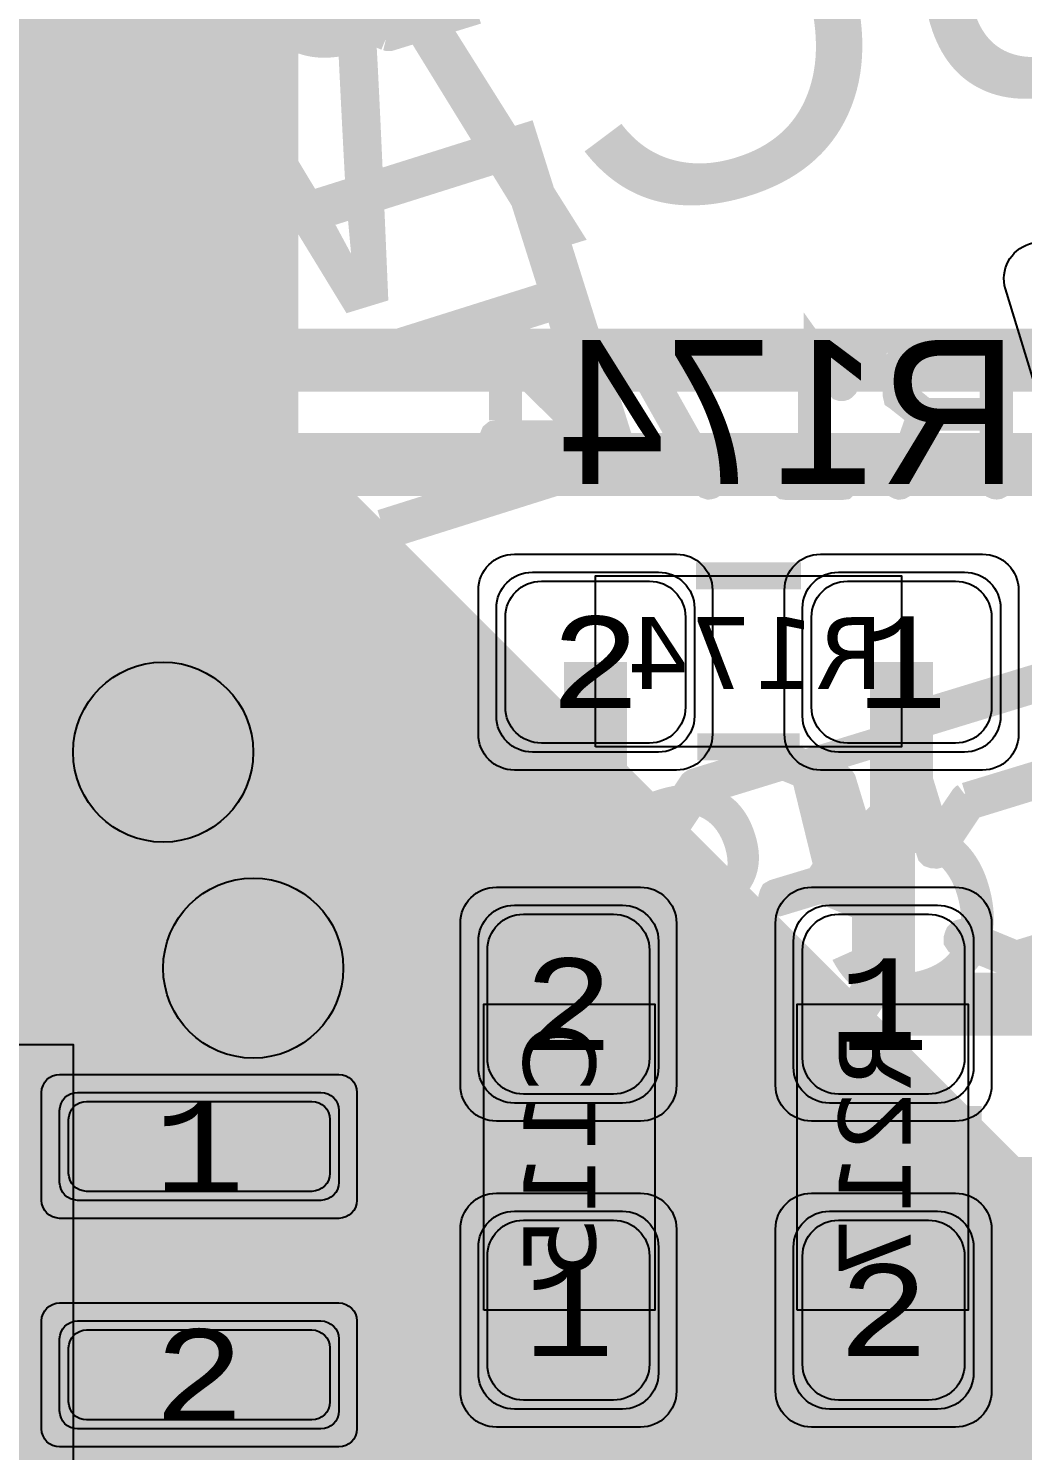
# Model space of a CAD drawing. Extents: x -98 to 119, y -207 to 98.
# Drawn here: x -20.5 to -14.98, y 46.37 to 54.27 of the extents above; entities that cross this region are included whole.
import ezdxf
from ezdxf.enums import TextEntityAlignment as Align

# ---------------------------------------------------------------- set-up
doc = ezdxf.new("R2010")
doc.units = 0
doc.header["$MEASUREMENT"] = 0
for name, color, linetype in [('ASSEMBLY_OUTLINES_BTM', 191, 'CONTINUOUS'), ('ASSEMBLY_PART_NUMBERS_BTM', 191, 'CONTINUOUS'), ('ASSEMBLY_PART_NUMBERS_TOP', 102, 'CONTINUOUS'), ('ASSEMBLY_REF_DES_BTM', 191, 'CONTINUOUS'), ('BOARD_OUTLINE', 10, 'CONTINUOUS'), ('DRILL_DRAWING', 21, 'CONTINUOUS'), ('GENERATED_SILKSCREEN_BTM', 255, 'CONTINUOUS'), ('GENERATED_SILKSCREEN_TOP', 140, 'CONTINUOUS'), ('MANUFACTURING_OUTLINES', 10, 'CONTINUOUS'), ('MOUNTING_HOLES_LAYER_BOT17', 42, 'CONTINUOUS'), ('MOUNTING_HOLES_LAYER_TOP', 42, 'CONTINUOUS'), ('PART_PADS_SMD_BTM', 230, 'CONTINUOUS'), ('PIN_NUMBERS_BTM', 8, 'CONTINUOUS'), ('PIN_NUMBERS_TOP', 8, 'CONTINUOUS'), ('PLACEMENT_OUTLINES_BTM', 222, 'CONTINUOUS'), ('PLANE_DATA_LAYER_BOTTOM', 230, 'CONTINUOUS'), ('PLANE_SHAPES_LAYER_BOTTOM', 230, 'CONTINUOUS'), ('PLANE_SHAPES_LAYER_TOP', 150, 'CONTINUOUS'), ('ROUTE_BORDER', 151, 'CONTINUOUS'), ('SILKSCREEN_OUTLINES_BTM', 211, 'CONTINUOUS'), ('SILKSCREEN_REF_DES_BTM', 211, 'CONTINUOUS'), ('SILKSCREEN_REF_DES_TOP', 150, 'CONTINUOUS'), ('SOLDERMASK_PADS_BTM', 12, 'CONTINUOUS'), ('SOLDERMASK_PADS_TOP', 180, 'CONTINUOUS'), ('SOLDERPASTE_PADS_BTM', 12, 'CONTINUOUS'), ('TRACES_LAYER_BOTTOM', 230, 'CONTINUOUS'), ('TRACES_LAYER_TOP', 150, 'CONTINUOUS')]:
    doc.layers.add(name, color=color, linetype=linetype)
doc.styles.add('COURIER_NEW', font='COUR.TTF')
doc.styles.add('VERDANA', font='verdana.TTF')
doc.styles.add('VERIBEST_GERBER_0', font='txt')

msp = doc.modelspace()

# ---------------------------------------------------------------- hatches: boundary and pattern name
at = {"layer": 'GENERATED_SILKSCREEN_BTM'}
h = msp.add_hatch(color=256, dxfattribs=at)
edge = h.paths.add_edge_path()
edge.add_arc((-19.25, 49.05), 0.5, 0, 360)
at = {"layer": 'MOUNTING_HOLES_LAYER_BOT17'}
h = msp.add_hatch(color=256, dxfattribs=at)
edge = h.paths.add_edge_path()
edge.add_arc((-19.75, 50.25), 0.5, 0, 360)
at = {"layer": 'MOUNTING_HOLES_LAYER_TOP'}
h = msp.add_hatch(color=256, dxfattribs=at)
edge = h.paths.add_edge_path()
edge.add_arc((-19.75, 50.25), 0.5, 0, 360)
at = {"layer": 'PLANE_DATA_LAYER_BOTTOM'}
h = msp.add_hatch(color=256, dxfattribs=at)
h.paths.add_polyline_path([(-96.5, 0, -1), (96.5, 0, -1)], flags=0)
h.paths.add_polyline_path([(92.251979, -7.43598, 0.72698816), (92.479659, -3.637852, -0.30860979), (92.431259, -3.566904, -0.00963525), (92.431316, -3.563968, 0.00963501), (92.5, -0.000006), (92.5, 0.000001, 0.05332526), (90.407665, 19.562826, -0.05332692), (90.405941, 19.578942), (90.405941, 19.578943, -0.23821791), (90.436919, 19.640273, 0.66175504), (89.584154, 23.221888, -0.29529758), (89.523137, 23.277841, 0.02240102), (87.08146, 31.194059, -0.0862063), (87.076996, 31.219756), (87.076996, 31.219757, -0.21018391), (87.101696, 31.275919, 0.67938251), (85.774921, 34.749845, -0.30186499), (85.705267, 34.797373, 0.04791583), (77.514669, 50.475005, -0.14530744), (77.502324, 50.516585, -0.1239887), (77.511414, 50.552678, 0.60660899), (75.516892, 53.486368, -0.27423899), (75.44586, 53.517962, 0.02152308), (70.565432, 59.806101, -0.17759524), (70.547363, 59.855368), (70.547363, 59.855369, -0.1118333), (70.5548, 59.888203, 0.66175545), (68.116894, 62.64715, -0.29529737), (68.036725, 62.667806, 0.05833458), (51.722715, 76.687749, -0.24933783), (51.689123, 76.750923), (51.689123, 76.750924, -0.06075989), (51.691357, 76.76924, 0.7149664), (48.509213, 78.818582, -0.31487112), (48.42205, 78.81342, 0.02280668), (41.042088, 82.896302, -0.28513695), (40.999698, 82.964591), (40.999698, 82.964596, -0.00424702), (40.999709, 82.965891, 0.64704661), (37.697353, 84.5176, -0.28975486), (37.616734, 84.505806, 0.05294354), (19.031563, 90.52099, -0.30833592), (18.972104, 90.582877, 0.69698225), (15.284156, 91.27756, -0.30833961), (15.206255, 91.241547, 0.02237069), (6.993138, 92.235275, -0.31520437), (6.925536, 92.290658, 0.71588806), (3.14462, 92.496703, -0.31520526), (3.0714, 92.448994, 0.06346806), (-20.215283, 90.264015, -0.32014225), (-20.296827, 90.298428, 0.72963938), (-23.995319, 89.386755, -0.32014403), (-24.051528, 89.318386, 0.01866354), (-30.645576, 87.275991, -0.30986574), (-30.72878, 87.298418, 0.70117084), (-34.249879, 85.978007, -0.00275269), (-34.249874, 85.977168, -0.30685575), (-34.29782, 85.9064, 0.04916641), (-50.410548, 77.556603, -0.32354836), (-50.499711, 77.561018, 0.73921276), (-53.660594, 75.408706, -0.07516987), (-53.657188, 75.386179), (-53.657188, 75.386178, -0.24247942), (-53.68916, 75.324127, 0.01996774), (-59.527063, 70.80098, -0.29848709), (-59.610009, 70.791065, 0.55672441), (-62.5, 69), (-62.5, 68.999999, 0.08270852), (-62.392031, 68.351756, -0.29848757), (-62.412702, 68.270818, 0.06718659), (-78.279974, 49.27977, -0.27781781), (-78.350169, 49.24438, 0.43635087), (-80.5, 47.25), (-80.5, 47.249999, 0.14146633), (-80.192238, 46.184011, -0.14146588), (-80.180512, 46.143397), (-80.180512, 46.143396, -0.13119073), (-80.190652, 46.105416, 0.01929482), (-83.506407, 39.786053, -0.3122068), (-83.581614, 39.742899, 0.43912347), (-85.75, 37.75, 0.20482962), (-85.131688, 36.303992, -0.20483071), (-85.10813, 36.248899), (-85.10813, 36.248898, -0.10091901), (-85.114214, 36.219062, 0.04809776), (-90.466303, 19.289839, -0.31487042), (-90.530154, 19.230281, 0.71496565), (-91.24073, 15.512631, -0.26937831), (-91.202277, 15.446437), (-91.202277, 15.446436, -0.04192983), (-91.203345, 15.433723, 0.01884133), (-92.106444, 8.523669, -0.32827121), (-92.166453, 8.456161, 0.35402801), (-93.75, 6.5), (-93.75, 6.499999, 0.3147083), (-92.438077, 4.622088, -0.31470689), (-92.388093, 4.55054), (-92.388093, 4.550537, -0.01228575), (-92.388185, 4.546794, 0.01229418), (-92.5, 0.00001), (-92.5, -0.000004, 0.05293339), (-90.438132, -19.421494, -0.32940864), (-90.475468, -19.504015, 0.27173254), (-91.5, -21.25, 0.40159771), (-89.586502, -23.248128, -0.32940451), (-89.516056, -23.305059, 0.02130735), (-87.207653, -30.839509, -0.32217733), (-87.232533, -30.924924, 0.23066593), (-88, -32.499999), (-88, -32.5, 0.43149503), (-85.882787, -34.496562, -0.3221788), (-85.807634, -34.544174, 0.04801617), (-77.643233, -50.277018, -0.30387878), (-77.644537, -50.3618, 0.152519), (-78, -51.499999), (-78, -51.5, 0.48198292), (-75.552374, -53.449264, -0.30388342), (-75.473145, -53.479475, 0.02199125), (-70.483925, -59.90214, -0.3186215), (-70.47622, -59.989968, 0.72539906), (-67.952631, -62.834176, -0.31862421), (-67.866344, -62.852281, 0.06239253), (-50.265124, -77.650932, -0.25435623), (-50.230332, -77.714899), (-50.230332, -77.7149, -0.03445317), (-50.231054, -77.725364, 0.03445193), (-50.25, -78), (-50.25, -78.000001, 0.60330822), (-47.119729, -79.649997, -0.29136265), (-47.037917, -79.64725, 0.02294124), (-39.54278, -83.621879, -0.2900128), (-39.499155, -83.690765), (-39.499155, -83.690766, -0.00713035), (-39.499186, -83.692939, 0.00713296), (-39.5, -83.749994), (-39.5, -83.75, 0.65808296), (-36.126004, -85.203319, -0.29776298), (-36.043963, -85.188513, 0.04901634), (-18.771876, -90.575199, -0.30186131), (-18.712566, -90.635139, 0.67938177), (-15.056336, -91.31372, -0.30186438), (-14.979467, -91.279054, 0.02174912), (-6.993138, -92.235275, -0.31520437), (-6.925536, -92.290658, 0.71588806), (-3.14462, -92.496703, -0.31520526), (-3.0714, -92.448994, 0.06250827), (19.869968, -90.340657, -0.3455664), (19.954737, -90.381493, 0.79435682), (23.75, -89.500001), (23.75, -89.499973, 0.00508686), (23.749586, -89.459281, -0.34558849), (23.806159, -89.384097, 0.02146945), (31.383958, -87.013201, -0.31444693), (31.468175, -87.035889, 0.70013084), (35, -85.75), (35, -85.749988, 0.00909926), (34.998675, -85.677212, -0.00905723), (34.998625, -85.674452), (34.998625, -85.674439, -0.3044722), (35.045955, -85.60392, 0.04798546), (50.721249, -77.353765, -0.31444166), (50.808431, -77.356288, 0.61621831), (54, -75.75), (54, -75.749999, 0.06775817), (53.927211, -75.215343, -0.06775352), (53.924438, -75.194974), (53.924438, -75.194973, -0.24153729), (53.95619, -75.13308, 0.02236582), (60.452055, -70.01285, -0.31311155), (60.538488, -70.003709, 0.71009535), (63.344013, -67.475653, -0.09971759), (63.33807, -67.446151), (63.33807, -67.44615, -0.20692806), (63.362073, -67.390635, 0.05820555), (77.187807, -50.973449, -0.31748667), (77.269693, -50.94147, 0.72222414), (79.294241, -47.729048, -0.17387366), (79.276877, -47.680625, -0.13609457), (79.287761, -47.641379, 0.02052348), (82.926938, -40.980152, -0.3530032), (83.013777, -40.939997, 0.48811211), (85.5, -39), (85.5, -38.999999, 0.2400736), (84.675602, -37.381988, -0.24007295), (84.644192, -37.320342), (84.644192, -37.320341, -0.10410562), (84.650658, -37.289623, 0.05054674), (90.411157, -19.546683, -0.32146983), (90.476988, -19.487077, 0.38127918), (92.25, -17.5, 0.2751437), (91.203224, -15.741772, -0.27514249), (91.163342, -15.674784), (91.163342, -15.674783, -0.04255495), (91.164442, -15.661882, 0.02223578), (92.195155, -7.50356, -0.31919634)], flags=0)
at = {"layer": 'PLANE_SHAPES_LAYER_BOTTOM'}
h = msp.add_hatch(color=256, dxfattribs=at)
h.paths.add_polyline_path([(-96.5, 0, -1), (96.5, 0, -1)], flags=0)
h.paths.add_polyline_path([(-92.5, 0, -1), (92.5, 0, -1)], flags=0)
at = {"layer": 'PLANE_SHAPES_LAYER_TOP'}
h = msp.add_hatch(color=256, dxfattribs=at)
h.paths.add_polyline_path([(-96.31345, 0, -1), (96.81345, 0, -1)], flags=0)
h.paths.add_polyline_path([(-92.25, 0, -1), (92.75, 0, -1)], flags=0)
h = msp.add_hatch(color=256, dxfattribs=at)
h.paths.add_polyline_path([(1.75, 32.75), (-50, 32.75), (-50, 35), (-37.5, 47.5), (-31.5, 47.5), (-22, 57), (-19, 57), (-19, 52), (-15, 48), (-7.5, 48), (-6, 49.5), (-0.25, 49.5), (-0.25, 38), (1.75, 38)])
h.paths.add_polyline_path([(-26.75, 43.25), (-26.75, 45.25), (-17.5, 45.25), (-17.5, 43.25)], flags=16)
at = {"layer": 'SILKSCREEN_OUTLINES_BTM'}
h = msp.add_hatch(color=256, dxfattribs=at)
edge = h.paths.add_edge_path()
edge.add_arc((-19.25, 49.05), 0.5, 0, 360)

# ---------------------------------------------------------------- linework, layer by layer
at = {"layer": 'ASSEMBLY_OUTLINES_BTM'}
for points in [[(-17.35, 50.28), (-17.35, 51.23), (-15.65, 51.23), (-15.65, 50.28)], [(-17.97, 47.15), (-17.97, 48.85), (-17.02, 48.85), (-17.02, 47.15)], [(-16.23, 47.15), (-16.23, 48.85), (-15.28, 48.85), (-15.28, 47.15)]]:
    msp.add_lwpolyline(points, close=True, dxfattribs=at)
at = {"layer": 'ASSEMBLY_OUTLINES_BTM', "const_width": 0.2}
msp.add_lwpolyline([(-24.25, 39.875), (-24.25, 48.625), (-20.25, 48.625), (-20.25, 39.875)], close=True, dxfattribs=at)
at = {"layer": 'BOARD_OUTLINE', "const_width": 0.1}
msp.add_lwpolyline([(-97.5, 0, -1), (97.5, 0, -1)], format="xyb", close=True, dxfattribs=at)
at = {"layer": 'GENERATED_SILKSCREEN_BTM', "const_width": 0.15}
for points in [[(-18.521123, 54.674897), (-18.461923, 54.480497), (-18.550723, 54.347697), (-18.797123, 54.272497), (-18.945923, 54.332497), (-19.005123, 54.526897), (-18.916323, 54.660497), (-18.669123, 54.735697), (-18.521123, 54.674897)], [(-19.037923, 54.525297), (-18.973923, 54.314897), (-18.972323, 54.311697), (-18.969123, 54.309297), (-18.967523, 54.306097), (-18.964323, 54.304497), (-18.803523, 54.238897), (-18.799523, 54.238097), (-18.798723, 54.238097), (-18.796323, 54.238897), (-18.795523, 54.238897), (-18.793123, 54.238897), (-18.534723, 54.318097), (-18.531523, 54.319697), (-18.529123, 54.321297), (-18.526723, 54.323697), (-18.429923, 54.468497)], [(-17.4028, 52.0176), (-17.8332, 52.4464), (-17.8332, 52.0176), (-17.4028, 52.0176)], [(-15.9788, 51.7592), (-15.9724, 51.7576), (-15.9684, 51.7544), (-15.9668, 51.7488), (-15.966, 51.7424), (-15.9668, 51.7368), (-15.9684, 51.7312), (-15.9724, 51.7272), (-15.9788, 51.7264), (-16.2908, 51.7264), (-16.2964, 51.7272), (-16.3012, 51.7312), (-16.3036, 51.7368), (-16.3044, 51.7424), (-16.3036, 51.7488), (-16.3012, 51.7544), (-16.2964, 51.7576), (-16.2908, 51.7592), (-16.15, 51.7592), (-16.15, 52.5104), (-16.1492, 52.516), (-16.1468, 52.52), (-16.1428, 52.5224), (-16.1372, 52.5232), (-16.1332, 52.524), (-16.1292, 52.524), (-16.126, 52.5224), (-16.1228, 52.5192), (-15.9668, 52.3), (-15.9652, 52.2968), (-15.9644, 52.2944), (-15.9644, 52.2888), (-15.9668, 52.284), (-15.9708, 52.28), (-15.9756, 52.2768), (-15.9812, 52.2752), (-15.9844, 52.2752), (-15.9868, 52.276), (-15.9908, 52.2808), (-16.1188, 52.46), (-16.1188, 51.7592), (-15.9788, 51.7592)], [(-17.8332, 51.7424), (-17.834, 51.736), (-17.838, 51.732), (-17.8436, 51.7296), (-17.8492, 51.7288), (-17.8548, 51.7296), (-17.8596, 51.732), (-17.8636, 51.736), (-17.8652, 51.7424), (-17.8652, 51.9848), (-17.9028, 51.9848), (-17.9084, 51.9864), (-17.9132, 51.9896), (-17.9156, 51.9952), (-17.9164, 52.0008), (-17.9156, 52.0072), (-17.9132, 52.0128), (-17.9084, 52.0168), (-17.9028, 52.0176), (-17.8652, 52.0176), (-17.8652, 52.488), (-17.8644, 52.492), (-17.862, 52.4952), (-17.8588, 52.4984), (-17.8548, 52.5008), (-17.85, 52.5024), (-17.8452, 52.5032), (-17.8412, 52.5024), (-17.8372, 52.4992), (-17.3516, 52.0136), (-17.3484, 52.0088), (-17.3468, 52.004), (-17.3476, 51.9992), (-17.3508, 51.9936), (-17.3524, 51.9896), (-17.3556, 51.9872), (-17.3588, 51.9856), (-17.3628, 51.9848), (-17.8332, 51.9848), (-17.8332, 51.7424)], [(-16.702, 51.7504), (-16.7004, 51.7448), (-16.7012, 51.7392), (-16.7044, 51.7344), (-16.7092, 51.7312), (-16.7148, 51.7296), (-16.7204, 51.7288), (-16.7252, 51.7304), (-16.7292, 51.7352), (-17.1604, 52.5024), (-17.162, 52.5064), (-17.162, 52.5096), (-17.162, 52.5128), (-17.1604, 52.516), (-17.158, 52.5208), (-17.1548, 52.524), (-17.1508, 52.5256), (-17.1468, 52.5264), (-16.6068, 52.5264), (-16.6012, 52.5248), (-16.5964, 52.5208), (-16.594, 52.516), (-16.5932, 52.5096), (-16.594, 52.504), (-16.5964, 52.4984), (-16.6012, 52.4944), (-16.6068, 52.4936), (-17.1196, 52.4936), (-16.702, 51.7504)], [(-15.674, 52.2224), (-15.6764, 52.224), (-15.6772, 52.228), (-15.6788, 52.232), (-15.6796, 52.236), (-15.6796, 52.4008), (-15.6788, 52.4048), (-15.6772, 52.4072), (-15.6772, 52.4096), (-15.6764, 52.4104), (-15.6748, 52.4112), (-15.674, 52.4128), (-15.538, 52.5232), (-15.534, 52.5248), (-15.5308, 52.5256), (-15.5276, 52.5264), (-15.1244, 52.5264), (-15.1172, 52.5248), (-15.1124, 52.5208), (-15.1084, 52.516), (-15.1068, 52.5104), (-15.1068, 51.7424), (-15.1084, 51.736), (-15.1124, 51.732), (-15.1172, 51.7296), (-15.1228, 51.7288), (-15.1292, 51.7296), (-15.1348, 51.732), (-15.1388, 51.736), (-15.1404, 51.7424), (-15.1404, 52.1104), (-15.5164, 52.1104), (-15.6476, 51.7376), (-15.6508, 51.732), (-15.6564, 51.7288), (-15.662, 51.728), (-15.6676, 51.7296), (-15.6724, 51.732), (-15.6764, 51.736), (-15.678, 51.7416), (-15.6772, 51.748), (-15.546, 52.1208), (-15.674, 52.2224)], [(-15.1404, 52.4936), (-15.5228, 52.4936), (-15.6476, 52.3928), (-15.6476, 52.244), (-15.5228, 52.1424), (-15.1404, 52.1424), (-15.1404, 52.4936)]]:
    msp.add_lwpolyline(points, dxfattribs=at)
for points in [[(-16.207902, 51.230005, 0.00001223), (-16.207911, 51.229995), (-16.792089, 51.229995, 0.00001223), (-16.792098, 51.230005), (-16.207902, 51.230005)], [(-16.216156, 50.279995), (-16.783844, 50.279995, 0.00001164), (-16.783836, 50.280005), (-16.216164, 50.280005, 0.00001164), (-16.216156, 50.279995)], [(-20.249995, 48.433206, 0.00001457), (-20.250005, 48.433204), (-20.250005, 48.624995), (-24.249995, 48.624995), (-24.249995, 48.433204, 0.00001457), (-24.250005, 48.433206), (-24.250005, 48.625, -0.41421356), (-24.25, 48.625005), (-20.25, 48.625005, -0.41421356), (-20.249995, 48.625), (-20.249995, 48.433206)], [(-17.969995, 47.716164, 0.00001164), (-17.970005, 47.716156), (-17.970005, 48.283844, 0.00001164), (-17.969995, 48.283836), (-17.969995, 47.716164)], [(-17.019995, 47.707902, 0.00001223), (-17.020005, 47.707911), (-17.020005, 48.292089, 0.00001223), (-17.019995, 48.292098), (-17.019995, 47.707902)], [(-16.229995, 47.707911, 0.00001223), (-16.230005, 47.707902), (-16.230005, 48.292098, 0.00001223), (-16.229995, 48.292089), (-16.229995, 47.707911)], [(-15.279995, 47.716156, 0.00001164), (-15.280005, 47.716164), (-15.280005, 48.283836, 0.00001164), (-15.279995, 48.283844), (-15.279995, 47.716156)], [(-20.249995, 47.163206, 0.00001457), (-20.250005, 47.163204), (-20.250005, 47.686796, 0.00001457), (-20.249995, 47.686794), (-20.249995, 47.163206)], [(-20.249995, 45.893206, 0.00001457), (-20.250005, 45.893204), (-20.250005, 46.416796, 0.00001457), (-20.249995, 46.416794), (-20.249995, 45.893206)]]:
    msp.add_lwpolyline(points, format="xyb", dxfattribs=at)
at = {"layer": 'GENERATED_SILKSCREEN_BTM'}
msp.add_circle((-19.25, 49.05), 0.5, dxfattribs=at)
at = {"layer": 'GENERATED_SILKSCREEN_TOP', "const_width": 0.15}
for points in [[(-19.404112, 55.021596), (-20.122612, 53.956596), (-20.074612, 53.802096), (-19.140112, 54.088596), (-19.128112, 54.090096), (-19.117612, 54.084096), (-19.110112, 54.076596), (-19.105612, 54.064596), (-19.104112, 54.054096), (-19.105612, 54.043596), (-19.111612, 54.034596), (-19.120612, 54.028596), (-20.088112, 53.733096), (-20.094112, 53.731596), (-20.098612, 53.731596), (-20.104612, 53.734596), (-20.109112, 53.737596), (-20.119612, 53.743596), (-20.125612, 53.752596), (-20.185612, 53.949096), (-20.185612, 53.953596), (-20.185612, 53.965596), (-20.184112, 53.970096), (-20.182612, 53.973096), (-20.181112, 53.977596), (-19.462612, 55.045596)], [(-21.900112, 54.715596), (-21.478612, 53.338596), (-21.474112, 53.328096), (-21.463612, 53.323596), (-21.453112, 53.322096), (-21.442612, 53.323596), (-21.432112, 53.328096), (-21.423112, 53.335596), (-21.418612, 53.346096), (-21.420112, 53.356596), (-21.621112, 54.016596), (-20.947612, 54.223596), (-20.508112, 53.626596), (-20.499112, 53.619096), (-20.487112, 53.616096), (-20.476612, 53.617596), (-20.467612, 53.623596), (-20.460112, 53.631096), (-20.455612, 53.640096), (-20.455612, 53.650596), (-20.460112, 53.661096), (-20.899612, 54.258096), (-20.725612, 54.510096)], [(-18.790612, 54.403596), (-18.499612, 54.283596), (-18.036112, 54.426096)], [(-18.007612, 54.369096), (-18.490612, 54.220596), (-18.498112, 54.220596), (-18.504112, 54.220596), (-18.510112, 54.222096)], [(-18.510112, 54.222096), (-18.811612, 54.345096), (-18.820612, 54.349596)], [(-14.718113, 50.720597), (-15.685613, 50.425097), (-15.694613, 50.419097), (-15.700613, 50.410097), (-15.705113, 50.399597), (-15.706613, 50.393597), (-15.705113, 50.387597), (-15.493613, 49.697597), (-15.490613, 49.688597), (-15.484613, 49.682597), (-15.475613, 49.679597), (-15.466613, 49.679597), (-15.457613, 49.678097), (-15.451613, 49.679597), (-15.445613, 49.684097), (-15.439613, 49.690097), (-15.265613, 49.951097), (-14.802113, 50.093597)], [(-15.292613, 50.006597), (-15.298613, 50.002097), (-15.301613, 50.000597), (-15.307613, 49.994597), (-15.453113, 49.777097), (-15.636113, 50.375597), (-14.700113, 50.662097)], [(-16.380113, 48.652097), (-16.681613, 48.775097), (-16.690613, 48.779597), (-16.695113, 48.788597), (-16.696613, 48.799097), (-16.695113, 48.811097), (-16.689113, 48.820097), (-16.681613, 48.829097), (-16.672613, 48.833597), (-16.660613, 48.833597), (-16.369613, 48.713597), (-15.906113, 48.856097), (-15.738113, 49.103597), (-15.819113, 49.370597), (-16.096613, 49.484597), (-16.333613, 49.412597), (-16.345613, 49.411097), (-16.354613, 49.415597), (-16.362113, 49.423097), (-16.368113, 49.433597), (-16.369613, 49.444097), (-16.366613, 49.454597), (-16.362113, 49.463597), (-16.351613, 49.469597), (-16.113113, 49.541597), (-15.948113, 49.792097), (-16.029113, 50.057597), (-16.308113, 50.170097), (-16.771613, 50.027597), (-16.947113, 49.766597), (-16.956113, 49.759097), (-16.966613, 49.757597), (-16.977113, 49.760597), (-16.986113, 49.766597), (-16.995113, 49.774097), (-16.999613, 49.783097), (-17.001113, 49.787597), (-17.001113, 49.793597), (-16.999613, 49.798097), (-16.995113, 49.802597), (-16.813613, 50.074097), (-16.809113, 50.077097), (-16.806113, 50.080097), (-16.804613, 50.081597), (-16.800113, 50.084597), (-16.315613, 50.233097), (-16.309613, 50.233097), (-16.308113, 50.233097), (-16.306613, 50.233097), (-16.302113, 50.233097), (-16.296113, 50.233097), (-15.994613, 50.110097), (-15.987113, 50.104097), (-15.984113, 50.099597), (-15.979613, 50.095097), (-15.976613, 50.090597), (-15.886613, 49.795097), (-15.886613, 49.790597), (-15.886613, 49.780097), (-15.886613, 49.772597), (-15.889613, 49.766597), (-16.048613, 49.531097), (-15.784613, 49.423097), (-15.781613, 49.420097), (-15.778613, 49.418597), (-15.777113, 49.417097), (-15.775613, 49.414097), (-15.769613, 49.406597), (-15.766613, 49.402097), (-15.676613, 49.106597), (-15.675113, 49.099097), (-15.676613, 49.093097), (-15.676613, 49.085597), (-15.679613, 49.081097), (-15.861113, 48.811097), (-15.865613, 48.805097), (-15.868613, 48.803597), (-15.871613, 48.802097), (-15.873113, 48.800597), (-15.874613, 48.800597), (-15.877613, 48.799097), (-16.360613, 48.650597), (-16.368113, 48.650597), (-16.374113, 48.650597), (-16.380113, 48.652097)], [(-14.809613, 50.153597), (-15.292613, 50.006597)], [(-17.650613, 49.817597), (-17.349113, 49.696097), (-17.343113, 49.690097), (-17.338613, 49.685597), (-17.334113, 49.681097), (-17.331113, 49.676597), (-17.271113, 49.480097), (-17.271113, 49.474097), (-17.271113, 49.463597), (-17.271113, 49.456097), (-17.274113, 49.451597), (-17.992613, 48.386597), (-17.944613, 48.232097), (-17.010113, 48.518597), (-16.998113, 48.520097), (-16.987613, 48.514097), (-16.980113, 48.506597), (-16.975613, 48.494597), (-16.974113, 48.484097), (-16.975613, 48.473597), (-16.981613, 48.464597), (-16.990613, 48.458597), (-17.958113, 48.163097), (-17.964113, 48.161597), (-17.968613, 48.161597), (-17.974613, 48.164597), (-17.979113, 48.167597), (-17.989613, 48.173597), (-17.995613, 48.182597), (-18.055613, 48.379097), (-18.055613, 48.383597), (-18.055613, 48.395597), (-18.054113, 48.400097), (-18.052613, 48.403097), (-18.051113, 48.407597), (-17.332613, 49.475597), (-17.383613, 49.643597), (-17.662613, 49.756097), (-18.124613, 49.613597), (-18.300113, 49.352597), (-18.309113, 49.345097), (-18.321113, 49.343597), (-18.331613, 49.346597), (-18.342113, 49.352597), (-18.349613, 49.360097), (-18.355613, 49.369097), (-18.355613, 49.373597), (-18.355613, 49.379597), (-18.354113, 49.384097), (-18.351113, 49.388597), (-18.169613, 49.660097), (-18.165113, 49.663097), (-18.162113, 49.666097), (-18.160613, 49.667597), (-18.154613, 49.670597), (-17.671613, 49.819097), (-17.664113, 49.819097), (-17.661113, 49.819097), (-17.656613, 49.819097), (-17.650613, 49.817597)], [(-18.595613, 48.940097), (-18.592613, 48.944597), (-18.592613, 48.952097), (-18.592613, 48.961097), (-18.592613, 48.968597), (-18.684113, 49.262597), (-18.687113, 49.270097), (-18.691613, 49.274597), (-18.693113, 49.277597), (-18.694613, 49.279097), (-18.697613, 49.279097), (-18.700613, 49.282097), (-19.005113, 49.405097), (-19.012613, 49.405097), (-19.018613, 49.405097), (-19.024613, 49.405097), (-19.747613, 49.184597), (-19.759613, 49.177097), (-19.765613, 49.168097), (-19.770113, 49.157597), (-19.771613, 49.151597), (-19.770113, 49.145597), (-19.348613, 47.768597), (-19.344113, 47.758097), (-19.333613, 47.753597), (-19.323113, 47.752097), (-19.312613, 47.753597), (-19.302113, 47.758097), (-19.293113, 47.765597), (-19.288613, 47.776097), (-19.290113, 47.786597), (-19.491113, 48.446597), (-18.817613, 48.653597), (-18.378113, 48.056597), (-18.369113, 48.049097), (-18.357113, 48.046097), (-18.346613, 48.047597), (-18.337613, 48.053597), (-18.330113, 48.061097), (-18.325613, 48.070097), (-18.325613, 48.080597), (-18.330113, 48.091097), (-18.769613, 48.688097), (-18.595613, 48.940097)], [(-19.701113, 49.133597), (-19.015613, 49.343597), (-18.736613, 49.231097), (-18.655613, 48.965597), (-18.822113, 48.713597), (-19.509113, 48.505097), (-19.701113, 49.133597)], [(-14.550113, 49.270097), (-15.013613, 49.127597), (-15.304613, 49.247597), (-15.316613, 49.247597), (-15.325613, 49.244597), (-15.333113, 49.237097), (-15.337613, 49.226597), (-15.340613, 49.216097), (-15.340613, 49.204097), (-15.334613, 49.195097), (-15.325613, 49.189097), (-15.024113, 49.066097), (-15.018113, 49.064597), (-15.012113, 49.066097), (-15.009113, 49.064597), (-15.004613, 49.066097), (-14.521613, 49.213097)]]:
    msp.add_lwpolyline(points, dxfattribs=at)
at = {"layer": 'MANUFACTURING_OUTLINES'}
msp.add_circle((0, 0), 97.575405, dxfattribs=at)
at = {"layer": 'MOUNTING_HOLES_LAYER_BOT17'}
msp.add_circle((-19.75, 50.25), 0.5, dxfattribs=at)
at = {"layer": 'MOUNTING_HOLES_LAYER_TOP'}
msp.add_circle((-19.75, 50.25), 0.5, dxfattribs=at)
at = {"layer": 'PART_PADS_SMD_BTM'}
for points in [[(-16.8, 50.45, -0.41421356), (-17, 50.25), (-17.7, 50.25, -0.41421356), (-17.9, 50.45), (-17.9, 51.05, -0.41421356), (-17.7, 51.25), (-17, 51.25, -0.41421356), (-16.8, 51.05)], [(-15.1, 50.45, -0.41421356), (-15.3, 50.25), (-16, 50.25, -0.41421356), (-16.2, 50.45), (-16.2, 51.05, -0.41421356), (-16, 51.25), (-15.3, 51.25, -0.41421356), (-15.1, 51.05)], [(-17.8, 48.3, -0.41421356), (-18, 48.5), (-18, 49.2, -0.41421356), (-17.8, 49.4), (-17.2, 49.4, -0.41421356), (-17, 49.2), (-17, 48.5, -0.41421356), (-17.2, 48.3)], [(-15.45, 49.4, -0.41421356), (-15.25, 49.2), (-15.25, 48.5, -0.41421356), (-15.45, 48.3), (-16.05, 48.3, -0.41421356), (-16.25, 48.5), (-16.25, 49.2, -0.41421356), (-16.05, 49.4)], [(-18.775, 47.86, -0.41421356), (-18.875, 47.76), (-20.225, 47.76, -0.41421356), (-20.325, 47.86), (-20.325, 48.26, -0.41421356), (-20.225, 48.36), (-18.875, 48.36, -0.41421356), (-18.775, 48.26)], [(-17.8, 46.6, -0.41421356), (-18, 46.8), (-18, 47.5, -0.41421356), (-17.8, 47.7), (-17.2, 47.7, -0.41421356), (-17, 47.5), (-17, 46.8, -0.41421356), (-17.2, 46.6)], [(-15.45, 47.7, -0.41421356), (-15.25, 47.5), (-15.25, 46.8, -0.41421356), (-15.45, 46.6), (-16.05, 46.6, -0.41421356), (-16.25, 46.8), (-16.25, 47.5, -0.41421356), (-16.05, 47.7)], [(-18.775, 46.59, -0.41421356), (-18.875, 46.49), (-20.225, 46.49, -0.41421356), (-20.325, 46.59), (-20.325, 46.99, -0.41421356), (-20.225, 47.09), (-18.875, 47.09, -0.41421356), (-18.775, 46.99)]]:
    msp.add_lwpolyline(points, format="xyb", close=True, dxfattribs=at)
at = {"layer": 'PLACEMENT_OUTLINES_BTM'}
for points in [[(-17.35, 50.28), (-17.35, 51.23), (-15.65, 51.23), (-15.65, 50.28)], [(-17.97, 47.15), (-17.97, 48.85), (-17.02, 48.85), (-17.02, 47.15)], [(-16.23, 47.15), (-16.23, 48.85), (-15.28, 48.85), (-15.28, 47.15)], [(-24.25, 39.875), (-24.25, 48.625), (-20.25, 48.625), (-20.25, 39.875)]]:
    msp.add_lwpolyline(points, close=True, dxfattribs=at)
at = {"layer": 'ROUTE_BORDER'}
msp.add_circle((0, 0), 96.5, dxfattribs=at)
at = {"layer": 'SILKSCREEN_OUTLINES_BTM'}
for points in [[(-17.35, 50.28), (-17.35, 51.23), (-15.65, 51.23), (-15.65, 50.28)], [(-17.97, 47.15), (-17.97, 48.85), (-17.02, 48.85), (-17.02, 47.15)], [(-16.23, 47.15), (-16.23, 48.85), (-15.28, 48.85), (-15.28, 47.15)], [(-24.25, 39.875), (-24.25, 48.625), (-20.25, 48.625), (-20.25, 39.875)], [(-24.25, 39.875), (-24.25, 48.625), (-20.25, 48.625), (-20.25, 39.875)]]:
    msp.add_lwpolyline(points, close=True, dxfattribs=at)
msp.add_circle((-19.25, 49.05), 0.5, dxfattribs=at)
at = {"layer": 'SOLDERMASK_PADS_BTM'}
for points in [[(-16.7, 50.35, -0.41421356), (-16.9, 50.15), (-17.8, 50.15, -0.41421356), (-18, 50.35), (-18, 51.15, -0.41421356), (-17.8, 51.35), (-16.9, 51.35, -0.41421356), (-16.7, 51.15)], [(-15, 50.35, -0.41421356), (-15.2, 50.15), (-16.1, 50.15, -0.41421356), (-16.3, 50.35), (-16.3, 51.15, -0.41421356), (-16.1, 51.35), (-15.2, 51.35, -0.41421356), (-15, 51.15)], [(-17.9, 48.2, -0.41421356), (-18.1, 48.4), (-18.1, 49.3, -0.41421356), (-17.9, 49.5), (-17.1, 49.5, -0.41421356), (-16.9, 49.3), (-16.9, 48.4, -0.41421356), (-17.1, 48.2)], [(-15.35, 49.5, -0.41421356), (-15.15, 49.3), (-15.15, 48.4, -0.41421356), (-15.35, 48.2), (-16.15, 48.2, -0.41421356), (-16.35, 48.4), (-16.35, 49.3, -0.41421356), (-16.15, 49.5)], [(-18.675, 47.76, -0.41421356), (-18.775, 47.66), (-20.325, 47.66, -0.41421356), (-20.425, 47.76), (-20.425, 48.36, -0.41421356), (-20.325, 48.46), (-18.775, 48.46, -0.41421356), (-18.675, 48.36)], [(-17.9, 46.5, -0.41421356), (-18.1, 46.7), (-18.1, 47.6, -0.41421356), (-17.9, 47.8), (-17.1, 47.8, -0.41421356), (-16.9, 47.6), (-16.9, 46.7, -0.41421356), (-17.1, 46.5)], [(-15.35, 47.8, -0.41421356), (-15.15, 47.6), (-15.15, 46.7, -0.41421356), (-15.35, 46.5), (-16.15, 46.5, -0.41421356), (-16.35, 46.7), (-16.35, 47.6, -0.41421356), (-16.15, 47.8)], [(-18.675, 46.49, -0.41421356), (-18.775, 46.39), (-20.325, 46.39, -0.41421356), (-20.425, 46.49), (-20.425, 47.09, -0.41421356), (-20.325, 47.19), (-18.775, 47.19, -0.41421356), (-18.675, 47.09)]]:
    msp.add_lwpolyline(points, format="xyb", close=True, dxfattribs=at)
at = {"layer": 'SOLDERMASK_PADS_TOP'}
msp.add_lwpolyline([(-13.409641, 53.540974, -0.41421216), (-13.159906, 53.408188), (-12.282791, 50.539274, -0.41421356), (-12.415577, 50.289538), (-13.945665, 49.821744, -0.41421216), (-14.1954, 49.95453), (-15.072515, 52.823444, -0.41421356), (-14.939729, 53.07318)], format="xyb", close=True, dxfattribs=at)
at = {"layer": 'SOLDERPASTE_PADS_BTM'}
for points in [[(-16.85, 50.5, -0.41421356), (-17.05, 50.3), (-17.65, 50.3, -0.41421356), (-17.85, 50.5), (-17.85, 51, -0.41421356), (-17.65, 51.2), (-17.05, 51.2, -0.41421356), (-16.85, 51)], [(-15.15, 50.5, -0.41421356), (-15.35, 50.3), (-15.95, 50.3, -0.41421356), (-16.15, 50.5), (-16.15, 51, -0.41421356), (-15.95, 51.2), (-15.35, 51.2, -0.41421356), (-15.15, 51)], [(-17.75, 48.35, -0.41421356), (-17.95, 48.55), (-17.95, 49.15, -0.41421356), (-17.75, 49.35), (-17.25, 49.35, -0.41421356), (-17.05, 49.15), (-17.05, 48.55, -0.41421356), (-17.25, 48.35)], [(-15.5, 49.35, -0.41421356), (-15.3, 49.15), (-15.3, 48.55, -0.41421356), (-15.5, 48.35), (-16, 48.35, -0.41421356), (-16.2, 48.55), (-16.2, 49.15, -0.41421356), (-16, 49.35)], [(-18.825, 47.91, -0.41421356), (-18.925, 47.81), (-20.175, 47.81, -0.41421356), (-20.275, 47.91), (-20.275, 48.21, -0.41421356), (-20.175, 48.31), (-18.925, 48.31, -0.41421356), (-18.825, 48.21)], [(-17.75, 46.65, -0.41421356), (-17.95, 46.85), (-17.95, 47.45, -0.41421356), (-17.75, 47.65), (-17.25, 47.65, -0.41421356), (-17.05, 47.45), (-17.05, 46.85, -0.41421356), (-17.25, 46.65)], [(-15.5, 47.65, -0.41421356), (-15.3, 47.45), (-15.3, 46.85, -0.41421356), (-15.5, 46.65), (-16, 46.65, -0.41421356), (-16.2, 46.85), (-16.2, 47.45, -0.41421356), (-16, 47.65)], [(-18.825, 46.64, -0.41421356), (-18.925, 46.54), (-20.175, 46.54, -0.41421356), (-20.275, 46.64), (-20.275, 46.94, -0.41421356), (-20.175, 47.04), (-18.925, 47.04, -0.41421356), (-18.825, 46.94)]]:
    msp.add_lwpolyline(points, format="xyb", close=True, dxfattribs=at)
at = {"layer": 'TRACES_LAYER_BOTTOM', "const_width": 0.35}
for points in [[(-33.805, 42.45), (-33.23, 42.45), (-32.974698, 42.705302), (-32.974698, 45.23808), (-31.859166, 46.353612), (-31.859166, 49.918056), (-29.350158, 52.427064), (-14.461374, 52.427064), (-13.161, 53.727438), (-13.161, 56.900807)], [(-30.5, 49.1), (-30.5, 50.336789), (-28.98914, 51.847649), (-14.352145, 51.847649), (-12.347129, 49.842633), (-5.692633, 49.842633), (-4.5, 48.65), (-2.75, 48.65)], [(-17.35, 50.75), (-17.35, 49.9), (-17.5, 49.75), (-17.5, 48.85)], [(-15.75, 48.85), (-15.75, 49.775), (-15.65, 49.875), (-15.65, 50.75)], [(-19.55, 46.79), (-20.6, 46.79), (-21.15, 47.34), (-21.15, 50.25)], [(-19.55, 48.06), (-18.24, 48.06), (-17.5, 48.8), (-17.5, 48.85)], [(-15.75, 48.85), (-14, 48.85)], [(-19.55, 46.79), (-18.5, 46.79), (-18.14, 47.15), (-17.5, 47.15)], [(-15.75, 47.15), (-17.5, 47.15)], [(-15.75, 47.15), (-14, 47.15)]]:
    msp.add_lwpolyline(points, dxfattribs=at)
at = {"layer": 'TRACES_LAYER_TOP', "const_width": 0.35}
msp.add_lwpolyline([(1.25, 48.7), (-9.794882, 48.7), (-10.960256, 47.534626), (-18.867966, 47.534626), (-21, 45.402592), (-21, 44.2)], dxfattribs=at)

# ---------------------------------------------------------------- texts
at = {"layer": 'ASSEMBLY_PART_NUMBERS_BTM', "style": 'VERIBEST_GERBER_0', "text_generation_flag": 2}
for s, rotation, p in [('APT2012SRCPRV', 17.5, (-14.763793, 60.17244)), ('ERJ-3EKF6200V', 17.5, (-17.486207, 53.827559)), ('CL10C010BB8NNNC', 90, (-20.04, 48)), ('CL10C010BB8NNNC', 90, (-16.54, 48))]:
    msp.add_text(s, height=2.032, rotation=rotation, dxfattribs=at).set_placement(p, align=Align.TOP_LEFT)
for s, p in [('ERJ-3EKF2000V', (-16.5, 48.21)), ('ERJ-3GEY0R00V', (-16, 48.04))]:
    msp.add_text(s, height=2.032, dxfattribs=at).set_placement(p, align=Align.TOP_LEFT)
at = {"layer": 'ASSEMBLY_PART_NUMBERS_TOP', "style": 'VERIBEST_GERBER_0'}
msp.add_text('CRCW251222K0JNEG', height=2.032, rotation=197, dxfattribs=at).set_placement((-11.757376, 54.820986), align=Align.TOP_LEFT)
msp.add_text('CL21B106KOQNNNE', height=2.032, dxfattribs=at).set_placement((-26.25, 46.79), align=Align.TOP_LEFT)
at = {"layer": 'ASSEMBLY_REF_DES_BTM', "style": 'VERDANA', "text_generation_flag": 2}
msp.add_text('R174', height=0.4, dxfattribs=at).set_placement((-15.75, 51), align=Align.TOP_LEFT)
for s, p in [('C115', (-17.75, 48.75)), ('R217', (-16, 48.75))]:
    msp.add_text(s, height=0.4, rotation=90, dxfattribs=at).set_placement(p, align=Align.TOP_LEFT)
at = {"layer": 'DRILL_DRAWING', "style": 'VERIBEST_GERBER_0'}
msp.add_text('R', height=2, dxfattribs=at).set_placement((-19.75, 50.25), align=Align.MIDDLE_CENTER)
at = {"layer": 'PIN_NUMBERS_BTM', "style": 'COURIER_NEW'}
for s, p in [('2', (-17.35, 50.75)), ('1', (-15.65, 50.75)), ('2', (-17.5, 48.85)), ('1', (-15.75, 48.85)), ('1', (-19.55, 48.06)), ('1', (-17.5, 47.15)), ('2', (-15.75, 47.15)), ('2', (-19.55, 46.79))]:
    msp.add_text(s, height=0.508, dxfattribs=at).set_placement(p, align=Align.MIDDLE_CENTER)
at = {"layer": 'PIN_NUMBERS_TOP', "style": 'COURIER_NEW'}
for s, p in [('2', (-17.35, 50.75)), ('1', (-15.65, 50.75)), ('2', (-17.5, 48.85)), ('1', (-15.75, 48.85)), ('1', (-19.55, 48.06)), ('1', (-17.5, 47.15)), ('2', (-15.75, 47.15)), ('2', (-19.55, 46.79))]:
    msp.add_text(s, height=0.508, dxfattribs=at).set_placement(p, align=Align.MIDDLE_CENTER)
at = {"layer": 'SILKSCREEN_REF_DES_BTM', "style": 'VERIBEST_GERBER_0', "text_generation_flag": 2}
msp.add_text('R174', height=0.8, dxfattribs=at).set_placement((-15, 52.54), align=Align.TOP_LEFT)
at = {"layer": 'SILKSCREEN_REF_DES_TOP', "style": 'VERIBEST_GERBER_0'}
for s, p in [('R236', (-22.1, 54.68)), ('R235', (-19.970001, 49.110001))]:
    msp.add_text(s, height=1.5, rotation=17, dxfattribs=at).set_placement(p, align=Align.TOP_LEFT)

doc.saveas('drawing.dxf')
